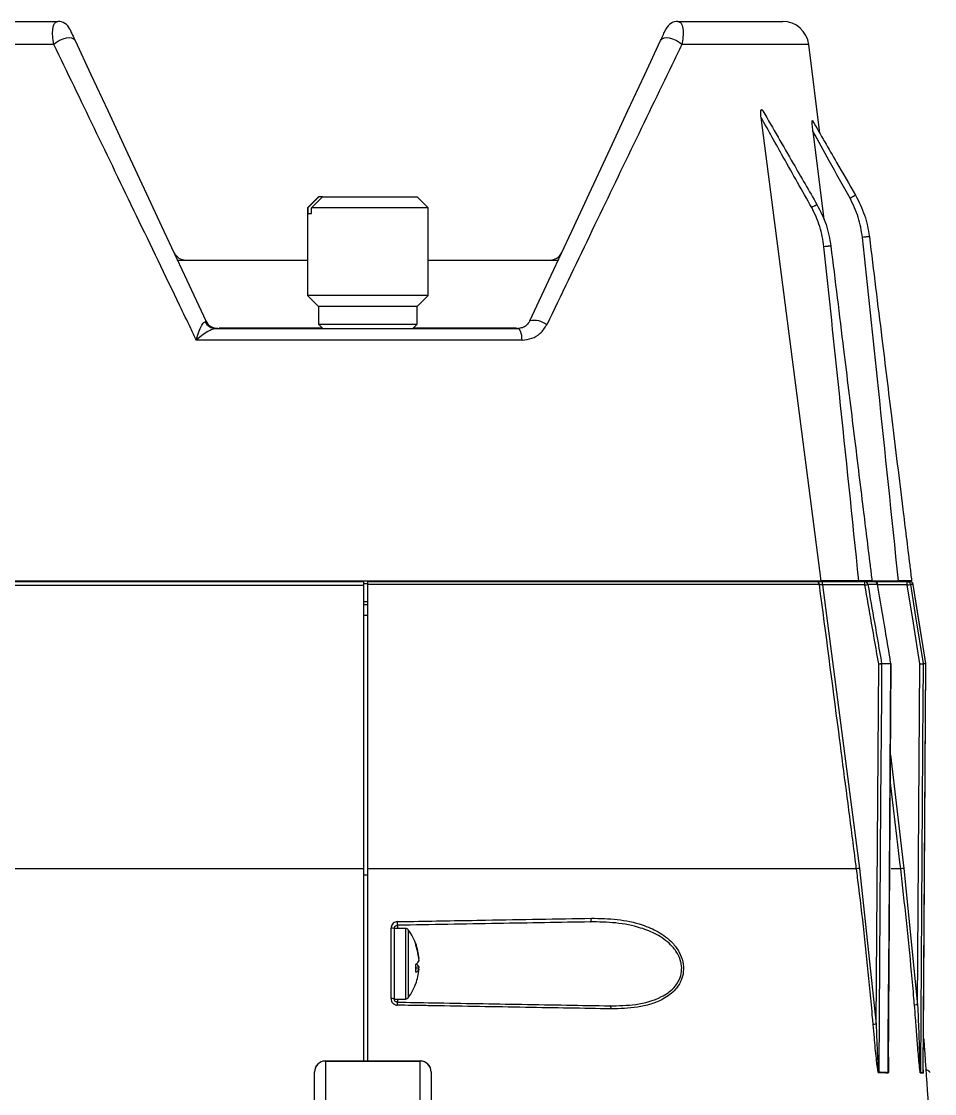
# Model space of a CAD drawing. Extents: x 12.3 to 108.7, y 1.1 to 80.4.
# Drawn here: x 46.12 to 50.282, y 69.055 to 73.943 of the extents above; entities that cross this region are included whole.
import ezdxf

# ---------------------------------------------------------------- set-up
doc = ezdxf.new("R2010")
doc.units = 0
doc.header["$MEASUREMENT"] = 0
doc.layers.add('OBJECT', color=7, linetype='CONTINUOUS')

msp = doc.modelspace()

# ---------------------------------------------------------------- linework, layer by layer
at = {"layer": 'OBJECT'}
for p, q in [((45.8085, 73.9432), (46.286, 73.9432)), ((49.1124, 73.9432), (49.5899, 73.9432)), ((46.2681, 73.8378), (45.6893, 73.8378)), ((49.709, 73.8378), (49.1302, 73.8378)), ((49.7587, 73.4335), (49.709, 73.8378)), ((49.7653, 71.3932), (49.4917, 73.5052)), ((49.7281, 73.4422), (49.777, 73.04)), ((47.4742, 73.1432), (47.4242, 73.0932)), ((47.4424, 73.0932), (47.4917, 73.1432)), ((47.4742, 73.1432), (47.4746, 73.1432)), ((47.4917, 73.1432), (47.4746, 73.1432)), ((47.4917, 73.1432), (47.9242, 73.1432)), ((47.9742, 73.0932), (47.9242, 73.1432)), ((47.4242, 73.0932), (47.4242, 72.6932)), ((47.4254, 73.0932), (47.4242, 73.0932)), ((47.4254, 73.0932), (47.4254, 73.0682)), ((47.4424, 73.0682), (47.4424, 73.0932)), ((47.9742, 73.0932), (47.4424, 73.0932)), ((47.9742, 72.6932), (47.9742, 73.0932)), ((47.4254, 73.0682), (47.4424, 73.0682)), ((46.8315, 72.8552), (47.4242, 72.8552)), ((47.9742, 72.8552), (48.5668, 72.8552)), ((47.4242, 72.6932), (47.4742, 72.6432)), ((47.4314, 72.6932), (47.4242, 72.6932)), ((47.9742, 72.6932), (47.4314, 72.6932)), ((47.9242, 72.6432), (47.9742, 72.6932)), ((47.4742, 72.6432), (47.4742, 72.5632)), ((47.4801, 72.6432), (47.4742, 72.6432)), ((47.9242, 72.6432), (47.4801, 72.6432)), ((47.9242, 72.5632), (47.9242, 72.6432)), ((47.0211, 72.5467), (47.4907, 72.5467)), ((47.4742, 72.5632), (47.4942, 72.5432)), ((47.4742, 72.5632), (47.9242, 72.5632)), ((47.9042, 72.5432), (47.9242, 72.5632)), ((47.9077, 72.5467), (48.3772, 72.5467)), ((47.0053, 72.5432), (48.3831, 72.5432)), ((48.4024, 72.4905), (46.9174, 72.4905)), ((45.633, 71.3932), (49.7653, 71.3932)), ((47.6792, 71.3712), (45.6386, 71.3712)), ((45.6563, 71.3889), (47.6792, 71.3889)), ((47.6992, 71.3785), (47.6791, 71.3785)), ((47.6792, 71.3712), (47.6792, 70.0797)), ((47.6992, 71.3889), (49.7443, 71.3889)), ((47.6992, 71.3756), (47.6992, 71.3889)), ((49.7576, 71.3756), (47.6992, 71.3756)), ((47.6992, 70.0797), (47.6992, 71.3756)), ((49.9366, 71.3932), (49.7653, 71.3932)), ((49.7708, 71.3889), (49.9646, 71.3889)), ((49.7711, 71.3739), (49.9396, 70.0815)), ((49.9649, 71.3739), (49.7711, 71.3739)), ((49.9646, 71.3889), (50.0086, 71.3889)), ((50.0224, 71.3762), (49.9781, 71.3762)), ((50.0003, 71.3932), (50.1174, 71.3932)), ((50.0086, 71.3889), (50.1575, 71.3889)), ((50.1578, 71.3739), (50.0228, 71.3739)), ((50.1575, 71.3889), (50.1703, 71.3889)), ((50.1851, 71.3762), (50.1722, 71.3762)), ((50.242, 71.0162), (50.185, 71.3762)), ((50.242, 71.0162), (50.185, 71.3762)), ((50.1851, 71.3762), (50.1851, 71.3762)), ((47.6791, 71.2979), (47.6992, 71.2979)), ((47.6992, 71.2832), (47.6792, 71.2832)), ((47.6992, 71.2339), (47.6792, 71.2339)), ((50.0158, 69.3708), (50.0275, 71.0138)), ((50.0408, 71.0162), (50.083, 71.0162)), ((50.0832, 71.0137), (50.041, 71.0137)), ((50.0716, 69.1765), (50.0842, 71.0137)), ((50.2051, 69.4598), (50.2153, 71.0138)), ((50.2297, 71.0162), (50.2421, 71.0162)), ((50.2422, 71.0137), (50.2299, 71.0137)), ((50.2302, 69.149), (50.2423, 71.0137)), ((50.2421, 71.0162), (50.2422, 71.0162)), ((50.2422, 71.0137), (50.2423, 71.0137)), ((50.0814, 70.5999), (50.1426, 70.0815)), ((47.6792, 70.0797), (45.482, 70.0797)), ((47.6792, 70.052), (47.6992, 70.0524)), ((47.6992, 69.2035), (47.6992, 70.0797)), ((49.9264, 70.0797), (47.6992, 70.0797)), ((49.9396, 70.0815), (50.0158, 69.3708)), ((50.1282, 70.0797), (50.0843, 70.0797)), ((50.1426, 70.0815), (50.2051, 69.4598)), ((47.8715, 69.8079), (47.8192, 69.8079)), ((47.8339, 69.8222), (47.8339, 69.8079)), ((47.8715, 69.8079), (47.8715, 69.4859)), ((47.8836, 69.8018), (47.8836, 69.4921)), ((47.9326, 69.6714), (47.9317, 69.6713)), ((47.918, 69.6327), (47.9326, 69.6318)), ((47.9326, 69.6224), (47.9181, 69.624)), ((47.8192, 69.4859), (47.8715, 69.4859)), ((47.8339, 69.4859), (47.8339, 69.4717)), ((47.5059, 69.2035), (47.5059, 69.2028)), ((47.5059, 69.2035), (47.9379, 69.2035)), ((47.5059, 69.2028), (47.5059, 68.4527)), ((47.5059, 69.2028), (47.9379, 69.2028)), ((47.9379, 69.2028), (47.9379, 69.2035)), ((47.9379, 68.4527), (47.9379, 69.2028)), ((47.4559, 69.1528), (47.4559, 69.1535)), ((47.4559, 68.4527), (47.4559, 69.1528)), ((47.9879, 69.1535), (47.9879, 69.1528)), ((47.9879, 69.1528), (47.9879, 68.4527)), ((50.0278, 69.1665), (50.0277, 69.1538)), ((50.0704, 69.1513), (50.0704, 69.1648)), ((50.2171, 69.1491), (50.2303, 69.1485)), ((50.2178, 69.1648), (50.2177, 69.1509)), ((50.2301, 69.1499), (50.2302, 69.1642))]:
    msp.add_line(p, q, dxfattribs=at)
at = {"layer": 'OBJECT', "flags": 128}
for points in [[(46.3649, 73.8559), (46.3594, 73.8624), (46.3502, 73.8665), (46.338, 73.8679), (46.3237, 73.8666), (46.3085, 73.8624), (46.2934, 73.8559), (46.2796, 73.8475), (46.2681, 73.8378)], [(49.1302, 73.8378), (49.1188, 73.8475), (49.105, 73.8559), (49.0899, 73.8624), (49.0746, 73.8666), (49.0604, 73.8679), (49.0482, 73.8665), (49.039, 73.8624), (49.0335, 73.8559)], [(46.3649, 73.8559), (46.4368, 73.7016), (46.5135, 73.5372), (46.5947, 73.3631), (46.6802, 73.1797), (46.7699, 72.9873), (46.8635, 72.7866), (46.9609, 72.5779)], [(48.4375, 72.5779), (48.5348, 72.7866), (48.6284, 72.9873), (48.7181, 73.1797), (48.8037, 73.3631), (48.8849, 73.5372), (48.9615, 73.7016), (49.0335, 73.8559)], [(48.4024, 72.4905), (48.4016, 72.5011), (48.4003, 72.5111), (48.3984, 72.5203), (48.396, 72.5281), (48.3932, 72.5346), (48.39, 72.5393), (48.3866, 72.5422), (48.3831, 72.5432)], [(50.0234, 71.3764), (50.0233, 71.3764), (50.0224, 71.3762)], [(50.2153, 71.0138), (50.1856, 71.1999), (50.1578, 71.3739)], [(50.1722, 71.3762), (50.1769, 71.3466), (50.1958, 71.2281), (50.2297, 71.0162)], [(50.2421, 71.0162), (50.2374, 71.0458), (50.2186, 71.1643), (50.1851, 71.3762)], [(50.0275, 71.0138), (50.0297, 71.0138), (50.0317, 71.0138), (50.0337, 71.0138), (50.0356, 71.0138), (50.0373, 71.0138), (50.0387, 71.0138), (50.04, 71.0138), (50.041, 71.0137)], [(50.041, 71.0137), (50.0408, 70.9838), (50.0399, 70.8638), (50.0365, 70.3838), (50.0278, 69.1665)], [(50.0704, 69.1648), (50.0707, 69.1948), (50.0715, 69.3148), (50.0748, 69.7948), (50.0832, 71.0137)], [(50.083, 71.0162), (50.0839, 71.0163), (50.084, 71.0163)], [(50.0832, 71.0137), (50.0841, 71.0137), (50.0842, 71.0137)], [(50.2153, 71.0138), (50.2179, 71.0138), (50.2205, 71.0138), (50.2228, 71.0138), (50.225, 71.0138), (50.2268, 71.0138), (50.2282, 71.0138), (50.2293, 71.0138), (50.2299, 71.0137)], [(50.2299, 71.0137), (50.2297, 70.9838), (50.2289, 70.8638), (50.2258, 70.3838), (50.2178, 69.1648)], [(50.2302, 69.1642), (50.2304, 69.1942), (50.2312, 69.3142), (50.2343, 69.7941), (50.2422, 71.0137)], [(50.1282, 70.0797), (50.1247, 70.1095), (50.1106, 70.2287), (50.0806, 70.4831)], [(48.712, 69.8375), (48.7133, 69.8378), (48.7145, 69.8388), (48.7156, 69.8404), (48.7165, 69.8425), (48.7172, 69.845), (48.7177, 69.8479), (48.7179, 69.8509), (48.7179, 69.854)], [(47.9317, 69.6225), (47.9318, 69.6231), (47.9326, 69.6318)], [(48.808, 69.441), (48.8079, 69.4437), (48.8075, 69.4463), (48.8069, 69.4487), (48.8061, 69.4507), (48.8051, 69.4524), (48.8041, 69.4537), (48.8029, 69.4545), (48.8017, 69.4548)]]:
    msp.add_lwpolyline(points, dxfattribs=at)
at = {"layer": 'OBJECT'}
for centre, radius, start, end in [((46.286, 73.8832), 0.06, 25, 90), ((49.1124, 73.8832), 0.06, 90, 155), ((49.5899, 73.8232), 0.12, 7, 90), ((46.8698, 72.9152), 0.06, 205, 270), ((48.5286, 72.9152), 0.06, 270, 335), ((47.0064, 72.5972), 0.054, 205.4348, 268.8019), ((47.0152, 72.6032), 0.06, 205, 270), ((48.458, 72.4928), 0.0875, 49.9816, 103.5672), ((49.7436, 71.3749), 0.014, 3.0078, 86.9821), ((49.5563, 71.3776), 0.2148, 358.9986, 3.0012), ((49.8915, 71.3784), 0.0148, 90.155, 134.9715), ((49.8992, 71.3784), 0.0149, 90.0926, 134.8881), ((49.8994, 71.3782), 0.015, 91.6691, 134.621), ((49.7498, 71.3776), 0.2152, 359.0019, 2.9978), ((49.9641, 71.3748), 0.0141, 5.9123, 87.7468), ((49.5219, 73.9223), 2.5867, 279.8617, 280.1595), ((50.0086, 71.3739), 0.015, 9.5699, 90), ((50.0082, 71.3746), 0.0143, 6.5241, 88.2337), ((49.9426, 71.3776), 0.2152, 359.0019, 2.9978), ((50.1574, 71.374), 0.0149, 8.5756, 89.7379), ((49.8741, 73.166), 1.8144, 278.9951, 279.4554), ((50.1703, 71.3739), 0.015, 8.9983, 90), ((50.1703, 71.3739), 0.0149, 8.7501, 89.8577), ((49.5968, 73.5049), 2.528, 279.8106, 280.1167), ((50.0246, 71.0138), 0.0164, 359.6599, 8.208), ((50.0671, 71.0138), 0.0161, 359.6523, 8.3599), ((50.0692, 71.0138), 0.015, 359.6049, 9.5403), ((49.9332, 72.7972), 1.8056, 278.9886, 279.4514), ((50.2148, 71.0138), 0.0151, 359.6329, 8.874), ((50.2272, 71.0139), 0.015, 359.6132, 8.9212), ((50.2273, 71.0138), 0.015, 359.6278, 8.9965), ((50.3922, 66.5712), 3.5393, 97.3468, 97.5626), ((50.4385, 67.5504), 2.5482, 96.6669, 96.9939), ((47.8083, 69.7724), 0.0365, 72.5756, 95.4313), ((47.7581, 69.833), 0.0766, 351.9008, 4.2918), ((47.8715, 69.7929), 0.015, 36.1668, 90), ((47.6718, 69.6469), 0.2624, 18.6172, 36.1668), ((47.6863, 69.6518), 0.2471, 4.5507, 20.6518), ((47.901, 69.7346), 0.0171, 345.1346, 14.8654), ((47.6799, 69.6418), 0.2535, 4.5777, 20.4048), ((47.8973, 69.6775), 0.0385, 301.5975, 336.3421), ((47.6161, 69.6262), 0.302, 356.4847, 3.5153), ((47.9053, 69.6352), 0.0301, 293.8204, 334.8553), ((47.6863, 69.642), 0.2471, 339.3483, 355.4492), ((47.8996, 69.6177), 0.0359, 23.104, 54.4278), ((47.6718, 69.6469), 0.2624, 323.8332, 341.3828), ((47.8083, 69.4445), 0.0436, 75.5079, 94.5643), ((47.77, 69.4623), 0.0646, 356.1238, 8.3635), ((47.8715, 69.5009), 0.015, 270, 323.8332), ((50.5032, 65.8439), 3.6281, 94.7121, 94.9418), ((50.436, 64.4238), 4.9648, 94.8551, 95.0097), ((31.8373, 67.9527), 18.4468, 0.84309, 4.20194), ((47.5059, 69.1535), 0.05, 90, 180.0001), ((47.5059, 69.1528), 0.05, 90.0004, 179.9998), ((47.9379, 69.1535), 0.05, 359.9999, 90), ((47.9379, 69.1528), 0.05, 0.0002, 89.9996)]:
    msp.add_arc(centre, radius, start, end, dxfattribs=at)
for points, knots in [([(46.2681, 73.8378), (46.266, 73.8512), (46.2616, 73.8783), (46.2626, 73.9113), (46.2694, 73.9373), (46.2803, 73.9412), (46.286, 73.9432)], [0, 0, 0, 0, 0.223098, 0.450964, 0.711814, 1, 1, 1, 1]), ([(49.1124, 73.9432), (49.1176, 73.9415), (49.1281, 73.9381), (49.1359, 73.9125), (49.1369, 73.8778), (49.1322, 73.8494), (49.1302, 73.8378)], [0, 0, 0, 0, 0.261322, 0.527902, 0.808326, 1, 1, 1, 1]), ([(46.3403, 73.9086), (46.341, 73.907), (46.3425, 73.9039), (46.3512, 73.8852), (46.3607, 73.8648), (46.3649, 73.8559)], [0, 0, 0, 0, 0.35163, 0.71478, 1, 1, 1, 1]), ([(49.0335, 73.8559), (49.0369, 73.8633), (49.0454, 73.8815), (49.054, 73.8999), (49.0578, 73.908), (49.058, 73.9085), (49.058, 73.9086)], [0, 0, 0, 0, 0.23048, 0.568579, 0.916912, 1, 1, 1, 1]), ([(46.9174, 72.4905), (46.9089, 72.5081), (46.8838, 72.5603), (46.7924, 72.7505), (46.6445, 73.0578), (46.451, 73.4591), (46.3291, 73.7116), (46.2681, 73.8378)], [0, 0, 0, 0, 0.037504, 0.11146, 0.407416, 0.703808, 1, 1, 1, 1]), ([(49.1302, 73.8378), (49.1152, 73.8068), (49.0401, 73.6513), (48.9005, 73.3621), (48.7094, 72.9654), (48.5794, 72.6952), (48.5143, 72.5598)], [0, 0, 0, 0, 0.077798, 0.389331, 0.69397, 1, 1, 1, 1]), ([(49.4917, 73.5052), (49.4908, 73.5125), (49.4897, 73.5228), (49.4901, 73.5339), (49.4911, 73.5383), (49.4921, 73.5404), (49.4933, 73.5413), (49.4948, 73.5411), (49.4971, 73.5394), (49.4987, 73.5369), (49.4998, 73.5352)], [0, 0, 0, 0, 0.401425, 0.570185, 0.633488, 0.697359, 0.744461, 0.791503, 0.861691, 1, 1, 1, 1]), ([(49.4998, 73.5352), (49.5458, 73.4554), (49.628, 73.3131), (49.7102, 73.1707), (49.7463, 73.1081)], [0, 0, 0, 0, 0.560009, 1, 1, 1, 1]), ([(49.7221, 73.0945), (49.679, 73.1711), (49.602, 73.3079), (49.5254, 73.4449), (49.4917, 73.5052)], [0, 0, 0, 0, 0.5599933, 1, 1, 1, 1]), ([(49.7281, 73.4422), (49.7273, 73.449), (49.7257, 73.4627), (49.7246, 73.4779), (49.7245, 73.4863), (49.7246, 73.4893), (49.725, 73.4908), (49.7254, 73.491), (49.7257, 73.4905), (49.7259, 73.4903)], [0, 0, 0, 0, 0.347787, 0.698124, 0.777964, 0.858339, 0.91174, 0.965437, 1, 1, 1, 1]), ([(49.7259, 73.4903), (49.7625, 73.427), (49.8278, 73.3138), (49.8932, 73.2006), (49.9219, 73.1508)], [0, 0, 0, 0, 0.5600144, 1, 1, 1, 1]), ([(49.8968, 73.1368), (49.8651, 73.1937), (49.8086, 73.2953), (49.7527, 73.3973), (49.7281, 73.4422)], [0, 0, 0, 0, 0.55998, 1, 1, 1, 1]), ([(47.4746, 73.1432), (47.4744, 73.143), (47.4579, 73.1263), (47.4415, 73.1097), (47.4254, 73.0932)], [0, 0, 0, 0, 0.013759, 1, 1, 1, 1]), ([(49.9219, 73.1508), (49.9216, 73.1506), (49.921, 73.1504), (49.9179, 73.1487), (49.9146, 73.1469), (49.9106, 73.1446), (49.9048, 73.1413), (49.9, 73.1386), (49.8968, 73.1368)], [0, 0, 0, 0, 0.239576, 0.368438, 0.5, 0.631563, 0.760422, 1, 1, 1, 1]), ([(49.9534, 72.9583), (49.9485, 72.9895), (49.9386, 73.0518), (49.9107, 73.1084), (49.8968, 73.1368)], [0, 0, 0, 0, 0.499273, 1, 1, 1, 1]), ([(49.9219, 73.1508), (49.9372, 73.1208), (49.9678, 73.061), (49.9794, 72.9948), (49.9852, 72.9617)], [0, 0, 0, 0, 0.500043, 1, 1, 1, 1]), ([(49.7463, 73.1081), (49.746, 73.1079), (49.7455, 73.1077), (49.7424, 73.1061), (49.7393, 73.1043), (49.7354, 73.1022), (49.7298, 73.099), (49.7251, 73.0963), (49.7221, 73.0945)], [0, 0, 0, 0, 0.239578, 0.368442, 0.500003, 0.631567, 0.760427, 1, 1, 1, 1]), ([(49.7778, 72.9156), (49.7731, 72.9468), (49.7635, 73.0092), (49.7359, 73.0661), (49.7221, 73.0945)], [0, 0, 0, 0, 0.498895, 1, 1, 1, 1]), ([(49.7463, 73.1081), (49.7616, 73.0781), (49.7922, 73.0183), (49.8038, 72.9521), (49.8096, 72.919)], [0, 0, 0, 0, 0.500039, 1, 1, 1, 1]), ([(49.9852, 72.9617), (49.9848, 72.9617), (49.9841, 72.9617), (49.9801, 72.9614), (49.976, 72.961), (49.9709, 72.9604), (49.9636, 72.9596), (49.9574, 72.9588), (49.9534, 72.9583)], [0, 0, 0, 0, 0.239486, 0.36838, 0.5, 0.631621, 0.760514, 1, 1, 1, 1]), ([(50.1174, 71.3932), (50.0873, 71.6854), (50.0335, 72.2072), (49.9779, 72.7288), (49.9534, 72.9583)], [0, 0, 0, 0, 0.56001, 1, 1, 1, 1]), ([(49.9852, 72.9617), (50.0042, 72.8069), (50.0381, 72.5305), (50.0721, 72.254), (50.087, 72.1324)], [0, 0, 0, 0, 0.559942, 1, 1, 1, 1]), ([(49.8096, 72.919), (49.8092, 72.919), (49.8085, 72.919), (49.8045, 72.9187), (49.8004, 72.9183), (49.7954, 72.9177), (49.788, 72.9169), (49.7818, 72.9161), (49.7778, 72.9156)], [0, 0, 0, 0, 0.239486, 0.36838, 0.500001, 0.631621, 0.760515, 1, 1, 1, 1]), ([(49.9366, 71.3932), (49.9075, 71.6775), (49.8554, 72.185), (49.8015, 72.6924), (49.7778, 72.9156)], [0, 0, 0, 0, 0.560011, 1, 1, 1, 1]), ([(49.8096, 72.919), (49.8289, 72.7617), (49.8634, 72.4809), (49.8979, 72.2), (49.9131, 72.0764)], [0, 0, 0, 0, 0.559937, 1, 1, 1, 1]), ([(46.9174, 72.4905), (46.9174, 72.4907), (46.9207, 72.5038), (46.9278, 72.5272), (46.938, 72.5507), (46.946, 72.5639), (46.9517, 72.5714), (46.9558, 72.5732), (46.9577, 72.574)], [0, 0, 0, 0, 0.003979, 0.354504, 0.64188, 0.732153, 0.875184, 1, 1, 1, 1]), ([(46.9577, 72.574), (46.9577, 72.574), (46.96, 72.5743), (46.9616, 72.5756), (46.961, 72.5774), (46.9609, 72.5779)], [0, 0, 0, 0, 0.000406, 0.730045, 1, 1, 1, 1]), ([(48.4375, 72.5779), (48.4329, 72.5706), (48.4241, 72.5568), (48.4045, 72.5455), (48.3901, 72.544), (48.3831, 72.5432)], [0, 0, 0, 0, 0.364059, 0.694188, 1, 1, 1, 1]), ([(48.4024, 72.4905), (48.4174, 72.4921), (48.4475, 72.4954), (48.4883, 72.5195), (48.5055, 72.5461), (48.5143, 72.5598)], [0, 0, 0, 0, 0.326541, 0.652944, 1, 1, 1, 1]), ([(47.0053, 72.5432), (47.0026, 72.5429), (46.9967, 72.5422), (46.9861, 72.5377), (46.9702, 72.5296), (46.9469, 72.5147), (46.9275, 72.4993), (46.9175, 72.4906), (46.9174, 72.4905)], [0, 0, 0, 0, 0.125198, 0.269786, 0.359451, 0.646929, 0.996074, 1, 1, 1, 1]), ([(47.0152, 72.5432), (47.0151, 72.5432), (47.0147, 72.5432), (47.0093, 72.5432), (47.0053, 72.5432)], [0, 0, 0, 0, 0.259643, 1, 1, 1, 1]), ([(50.087, 72.1324), (50.0871, 72.1317), (50.104, 71.994), (50.1312, 71.7717), (50.1611, 71.5288), (50.1742, 71.4224), (50.1769, 71.4007), (50.1769, 71.4001)], [0, 0, 0, 0, 0.002739, 0.563971, 0.910975, 0.997725, 1, 1, 1, 1]), ([(49.9131, 72.0764), (49.9131, 72.0758), (49.9277, 71.9568), (49.9527, 71.753), (49.9803, 71.5288), (49.9934, 71.4224), (49.996, 71.4007), (49.9961, 71.4001)], [0, 0, 0, 0, 0.002912, 0.527889, 0.903606, 0.997536, 1, 1, 1, 1]), ([(47.6792, 71.3889), (47.6792, 71.3887), (47.6792, 71.3882), (47.6792, 71.3848), (47.6792, 71.3797), (47.6792, 71.3748), (47.6792, 71.3719), (47.6792, 71.3712)], [0, 0, 0, 0, 0.2317701, 0.4635363, 0.6953095, 0.9270542, 1, 1, 1, 1]), ([(49.7443, 71.3889), (49.7462, 71.3889), (49.7499, 71.3889), (49.7586, 71.3889), (49.766, 71.3889), (49.7701, 71.3889), (49.7708, 71.3889)], [0, 0, 0, 0, 0.310161, 0.620243, 0.932228, 1, 1, 1, 1]), ([(49.9264, 70.0797), (49.9251, 70.0896), (49.9187, 70.1392), (49.8918, 70.3475), (49.837, 70.7696), (49.7869, 71.1519), (49.7576, 71.3756)], [0, 0, 0, 0, 0.022956, 0.114782, 0.482084, 1, 1, 1, 1]), ([(49.7711, 71.3739), (49.7707, 71.3739), (49.7686, 71.3742), (49.7649, 71.3747), (49.7604, 71.3752), (49.7586, 71.3755), (49.7576, 71.3756)], [0, 0, 0, 0, 0.068275, 0.382156, 0.692304, 1, 1, 1, 1]), ([(49.9969, 71.3932), (49.9963, 71.3932), (49.995, 71.3932), (49.9847, 71.3932), (49.9695, 71.3932), (49.9526, 71.3932), (49.9412, 71.3932), (49.9366, 71.3932)], [0, 0, 0, 0, 0.212707, 0.42542, 0.638709, 0.853371, 1, 1, 1, 1]), ([(50.0275, 71.0138), (50.0167, 71.076), (49.9959, 71.196), (49.975, 71.316), (49.9649, 71.3739)], [0, 0, 0, 0, 0.517825, 1, 1, 1, 1]), ([(49.9781, 71.3762), (49.9882, 71.3184), (50.0092, 71.1983), (50.03, 71.0783), (50.0408, 71.0162)], [0, 0, 0, 0, 0.482175, 1, 1, 1, 1]), ([(49.9961, 71.4001), (49.9962, 71.3988), (49.9965, 71.3965), (49.9968, 71.3942), (49.9969, 71.3932)], [0, 0, 0, 0, 0.559957, 1, 1, 1, 1]), ([(50.083, 71.0162), (50.0814, 71.026), (50.0731, 71.0754), (50.0529, 71.1954), (50.0343, 71.3055), (50.0224, 71.3762)], [0, 0, 0, 0, 0.082168, 0.41084, 1, 1, 1, 1]), ([(50.1778, 71.3932), (50.1771, 71.3932), (50.1758, 71.3932), (50.1655, 71.3932), (50.1504, 71.3932), (50.1334, 71.3932), (50.1221, 71.3932), (50.1174, 71.3932)], [0, 0, 0, 0, 0.212707, 0.4254186, 0.638708, 0.8533697, 1, 1, 1, 1]), ([(50.1769, 71.4001), (50.1771, 71.3988), (50.1774, 71.3965), (50.1776, 71.3942), (50.1778, 71.3932)], [0, 0, 0, 0, 0.560015, 1, 1, 1, 1]), ([(47.6792, 70.0797), (47.6792, 70.0272), (47.6792, 69.7359), (47.6792, 69.4433), (47.6792, 69.2035)], [0, 0, 0, 0, 0.180362, 1, 1, 1, 1]), ([(50.0025, 69.3696), (50.0016, 69.3796), (49.9973, 69.4294), (49.9783, 69.6385), (49.9537, 69.8653), (49.9299, 70.0519), (49.9264, 70.0797)], [0, 0, 0, 0, 0.0420035, 0.2100173, 0.8821409, 1, 1, 1, 1]), ([(50.1906, 69.4585), (50.1898, 69.4685), (50.1856, 69.5183), (50.1675, 69.7256), (50.1456, 69.9226), (50.1282, 70.0797)], [0, 0, 0, 0, 0.04805, 0.240252, 1, 1, 1, 1]), ([(47.8345, 69.8387), (47.8325, 69.8386), (47.8271, 69.8381), (47.8188, 69.8347), (47.8111, 69.8279), (47.8058, 69.8189), (47.8052, 69.8121), (47.8048, 69.8087)], [0, 0, 0, 0, 0.126339, 0.344961, 0.563733, 0.781985, 1, 1, 1, 1]), ([(47.8048, 69.4879), (47.8048, 69.5469), (47.8048, 69.6539), (47.8048, 69.7607), (47.8048, 69.8087)], [0, 0, 0, 0, 0.551144, 1, 1, 1, 1]), ([(47.8192, 69.8072), (47.8194, 69.8089), (47.8197, 69.8123), (47.8223, 69.8168), (47.8261, 69.8202), (47.8303, 69.8219), (47.8329, 69.8221), (47.8339, 69.8222)], [0, 0, 0, 0, 0.219139, 0.438506, 0.657504, 0.874966, 1, 1, 1, 1]), ([(47.8192, 69.8072), (47.8192, 69.7592), (47.8192, 69.6525), (47.8192, 69.5456), (47.8192, 69.4867)], [0, 0, 0, 0, 0.448856, 1, 1, 1, 1]), ([(48.712, 69.8375), (48.6433, 69.8363), (48.506, 69.8339), (48.2886, 69.8301), (48.0644, 69.8262), (47.9107, 69.8235), (47.8339, 69.8222)], [0, 0, 0, 0, 0.245748, 0.491496, 0.745748, 1, 1, 1, 1]), ([(47.8345, 69.8387), (47.8594, 69.8391), (47.9943, 69.8415), (48.2118, 69.8453), (48.4824, 69.85), (48.6391, 69.8527), (48.7179, 69.854)], [0, 0, 0, 0, 0.081959, 0.443626, 0.720357, 1, 1, 1, 1]), ([(48.8017, 69.4548), (48.8417, 69.4555), (48.924, 69.4571), (49.0241, 69.484), (49.0898, 69.5288), (49.1195, 69.5711), (49.1306, 69.61), (49.1297, 69.6375), (49.1238, 69.6658), (49.1103, 69.698), (49.0733, 69.7435), (49.0158, 69.7829), (48.9315, 69.8161), (48.8297, 69.8361), (48.7513, 69.837), (48.712, 69.8375)], [0, 0, 0, 0, 0.131763, 0.270738, 0.348597, 0.399168, 0.436279, 0.471688, 0.479413, 0.522521, 0.574394, 0.659829, 0.745717, 0.872705, 1, 1, 1, 1]), ([(48.7179, 69.854), (48.7575, 69.8535), (48.8366, 69.8524), (48.939, 69.8306), (49.0238, 69.7947), (49.0817, 69.752), (49.1187, 69.703), (49.1369, 69.6567), (49.1396, 69.6113), (49.1278, 69.5669), (49.0981, 69.5215), (49.0492, 69.4854), (48.9892, 69.461), (48.9103, 69.4431), (48.8484, 69.4418), (48.808, 69.441)], [0, 0, 0, 0, 0.125433, 0.250544, 0.33583, 0.421463, 0.47417, 0.518562, 0.563218, 0.601623, 0.653332, 0.731718, 0.800834, 0.870115, 1, 1, 1, 1]), ([(47.8048, 69.4879), (47.8049, 69.4858), (47.8053, 69.4803), (47.8087, 69.472), (47.8154, 69.4643), (47.8244, 69.459), (47.8311, 69.4583), (47.8345, 69.4579)], [0, 0, 0, 0, 0.135941, 0.351685, 0.56732, 0.783549, 1, 1, 1, 1]), ([(47.8339, 69.4717), (47.8322, 69.4718), (47.8289, 69.4722), (47.8245, 69.4749), (47.8211, 69.4787), (47.8194, 69.4829), (47.8192, 69.4856), (47.8192, 69.4867)], [0, 0, 0, 0, 0.215648, 0.430899, 0.646267, 0.862919, 1, 1, 1, 1]), ([(47.8339, 69.4717), (47.8871, 69.4707), (48.0097, 69.4686), (48.1998, 69.4653), (48.4044, 69.4617), (48.6065, 69.4582), (48.7366, 69.4559), (48.8017, 69.4548)], [0, 0, 0, 0, 0.1589953, 0.366236, 0.5734768, 0.7867384, 1, 1, 1, 1]), ([(48.808, 69.441), (48.7444, 69.4421), (48.6172, 69.4443), (48.4161, 69.4478), (48.2086, 69.4514), (48.0564, 69.454), (47.9316, 69.4562), (47.878, 69.4571), (47.8345, 69.4579)], [0, 0, 0, 0, 0.207238, 0.414476, 0.627735, 0.840994, 0.870634, 1, 1, 1, 1]), ([(50.2171, 69.1491), (50.217, 69.1499), (50.2167, 69.1515), (50.2134, 69.1786), (50.208, 69.2339), (50.2019, 69.3161), (50.1963, 69.3911), (50.1923, 69.4386), (50.1906, 69.4585)], [0, 0, 0, 0, 0.008411, 0.018317, 0.278662, 0.543367, 0.808448, 1, 1, 1, 1]), ([(50.2051, 69.4598), (50.2059, 69.4398), (50.2082, 69.3781), (50.2119, 69.2954), (50.2136, 69.2113), (50.2162, 69.1701), (50.2174, 69.1497)], [0, 0, 0, 0, 0.192255, 0.594971, 0.799937, 1, 1, 1, 1]), ([(50.0258, 69.1512), (50.0257, 69.1513), (50.0254, 69.1525), (50.0248, 69.1551), (50.024, 69.1598), (50.0228, 69.1668), (50.0213, 69.1773), (50.0193, 69.1935), (50.0143, 69.2382), (50.0087, 69.2979), (50.0042, 69.3497), (50.0025, 69.3696)], [0, 0, 0, 0, 0.002797, 0.017465, 0.038764, 0.069921, 0.115814, 0.184477, 0.29348, 0.728344, 1, 1, 1, 1]), ([(50.0158, 69.3708), (50.0166, 69.3508), (50.0187, 69.2991), (50.0213, 69.2394), (50.0236, 69.1947), (50.0246, 69.1784), (50.0253, 69.1679), (50.0258, 69.1609), (50.0263, 69.1562), (50.0266, 69.1534), (50.0267, 69.1522), (50.0268, 69.1519)], [0, 0, 0, 0, 0.272503, 0.708145, 0.816959, 0.885248, 0.930636, 0.961189, 0.9818, 0.995698, 1, 1, 1, 1]), ([(50.0719, 69.2208), (50.072, 69.2171), (50.0725, 69.2059), (50.0726, 69.1902), (50.0726, 69.1752), (50.0725, 69.1654), (50.0723, 69.1589), (50.072, 69.1545), (50.0717, 69.1515), (50.0715, 69.15), (50.0714, 69.1493)], [0, 0, 0, 0, 0.155465, 0.456967, 0.649857, 0.779252, 0.867213, 0.927406, 0.968919, 1, 1, 1, 1]), ([(50.0708, 69.1499), (50.0709, 69.1507), (50.071, 69.1524), (50.0712, 69.1556), (50.0713, 69.16), (50.0715, 69.1666), (50.0715, 69.1729), (50.0716, 69.1771), (50.0716, 69.1783)], [0, 0, 0, 0, 0.089594, 0.188916, 0.336241, 0.554628, 0.878846, 1, 1, 1, 1]), ([(50.0268, 69.1519), (50.0267, 69.1517), (50.0264, 69.1513), (50.026, 69.1512), (50.0258, 69.1512), (50.0258, 69.1512)], [0, 0, 0, 0, 0.362472, 0.825083, 1, 1, 1, 1]), ([(50.0258, 69.1512), (50.0262, 69.1511), (50.0422, 69.1505), (50.057, 69.1499), (50.0714, 69.1493)], [0, 0, 0, 0, 0.0256531, 1, 1, 1, 1]), ([(50.0268, 69.1519), (50.0271, 69.1525), (50.0274, 69.1531), (50.0277, 69.1538), (50.0277, 69.1538)], [0, 0, 0, 0, 0.9453862, 1, 1, 1, 1]), ([(50.0277, 69.1538), (50.0319, 69.1536), (50.0401, 69.1531), (50.0544, 69.1523), (50.0643, 69.1517), (50.0704, 69.1513)], [0, 0, 0, 0, 0.281298, 0.553444, 1, 1, 1, 1]), ([(50.0708, 69.1499), (50.0707, 69.1503), (50.0705, 69.1508), (50.0704, 69.1513), (50.0704, 69.1513)], [0, 0, 0, 0, 0.922656, 1, 1, 1, 1]), ([(50.0714, 69.1493), (50.0712, 69.1493), (50.0711, 69.1494), (50.0709, 69.1496), (50.0708, 69.1498), (50.0708, 69.1499)], [0, 0, 0, 0, 0.523373, 0.849029, 1, 1, 1, 1]), ([(50.2174, 69.1497), (50.2174, 69.1495), (50.2173, 69.1493), (50.2172, 69.1492), (50.2171, 69.1491), (50.2171, 69.1491)], [0, 0, 0, 0, 0.328354, 0.803588, 1, 1, 1, 1]), ([(50.2174, 69.1497), (50.2175, 69.1501), (50.2176, 69.1505), (50.2177, 69.1509), (50.2177, 69.1509)], [0, 0, 0, 0, 0.915679, 1, 1, 1, 1]), ([(50.2177, 69.1509), (50.2187, 69.1509), (50.2211, 69.1507), (50.2254, 69.1503), (50.2284, 69.1501), (50.2301, 69.1499)], [0, 0, 0, 0, 0.207872, 0.518854, 1, 1, 1, 1]), ([(50.23, 69.1635), (50.2301, 69.1615), (50.2302, 69.1582), (50.2303, 69.154), (50.2304, 69.1509), (50.2303, 69.1493), (50.2303, 69.1485)], [0, 0, 0, 0, 0.377216, 0.635575, 0.814003, 1, 1, 1, 1]), ([(50.2302, 69.1489), (50.2302, 69.1492), (50.2302, 69.1495), (50.2301, 69.1499), (50.2301, 69.1499)], [0, 0, 0, 0, 0.885784, 1, 1, 1, 1]), ([(50.2303, 69.1485), (50.2303, 69.1485), (50.2303, 69.1485), (50.2302, 69.1487), (50.2302, 69.1489), (50.2302, 69.1489)], [0, 0, 0, 0, 0.584927, 0.874359, 1, 1, 1, 1]), ([(50.2404, 69.1621), (50.2417, 69.1625), (50.2449, 69.1634), (50.2497, 69.1625), (50.2537, 69.1605), (50.2564, 69.158), (50.2581, 69.1555), (50.259, 69.1536), (50.2594, 69.1523), (50.2595, 69.1518), (50.2595, 69.1517), (50.2595, 69.1516), (50.2595, 69.1516)], [0, 0, 0, 0, 0.166954, 0.391751, 0.562103, 0.702693, 0.821196, 0.916402, 0.963889, 0.981291, 0.991018, 1, 1, 1, 1])]:
    msp.add_open_spline(points, degree=3, knots=knots, dxfattribs=at)

doc.saveas('drawing.dxf')
